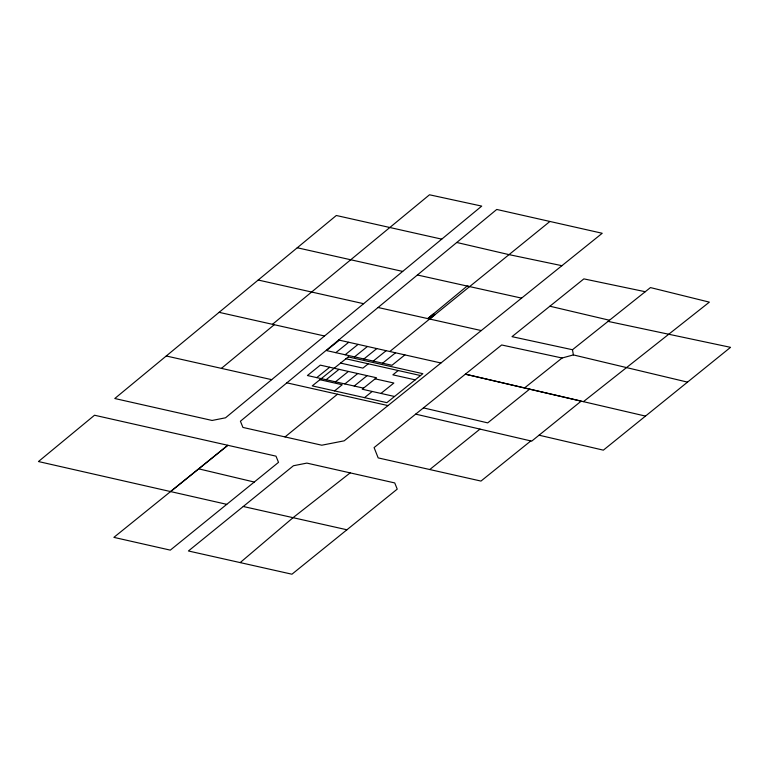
<?xml version="1.0" encoding="UTF-8"?>
<svg xmlns="http://www.w3.org/2000/svg" width="769" height="769" viewBox="0 0 769 769"><rect width="100%" height="100%" fill="white"/><g stroke="black" fill="none" stroke-linecap="round" stroke-linejoin="round"><path stroke-width="1.15" d="M240.178 562.6L293.45 517.354L350.193 472.877M272.476 324.316L429.496 194.788L481.73 206.102L225.528 417.798L212.1 420.46L114.783 398.515L336.322 215.493L441.742 239.149M221.405 368.38L274.254 324.72M338.696 340.013L240.418 421.229L242.927 427.429L321.778 445.213L344.176 440.829L602.223 233.267L496.745 209.456L338.696 340.013L440.945 362.997M389.825 351.51L435.043 314.588L433.12 314.165L427.766 318.606L467.148 286.049L521.603 298.132M429.631 319.029L549.912 221.472M285.039 436.917L337.456 394.228M254.26 482.048L278.513 462.352L275.994 456.152L94.52 415.231L38.45 461.544L226.759 504.339L254.26 482.048L198.71 468.84L113.879 537.368L170.314 550.133L226.759 504.339M243.254 506.492L293.45 465.735L306.86 463.101L394.737 482.932L397.227 489.122L291.941 574.212L188.415 550.979L243.254 506.492L346.915 529.774M198.71 468.84L227.835 445.289L170.555 491.564M539.059 435.196L603.357 450.153L730.55 347.338L608.039 321.384L650.449 287.577L709.364 302.14L583.431 401.658M429.775 469.532L479.991 429.102M530.812 440.935L480.971 481.077L378.175 457.901L374.09 447.587L501.667 344.973L562.091 358.008L573.395 354.913L687.534 382.135M339.369 340.167L326.46 350.558L391.979 365.285L404.888 354.894M335.813 352.663L348.732 342.272M316.77 377.627L329.68 367.236M345.175 354.769L358.094 344.377M326.133 379.732L339.042 369.341M354.538 356.874L367.447 346.483M335.486 381.828L348.405 371.446M363.9 358.969L376.81 348.588M334.573 390.902L342.243 384.731L319.914 379.713M368.264 363.804L362.91 368.111L340.571 363.093M344.848 383.933L357.758 373.542M373.253 361.074L386.173 350.683M354.211 386.038L367.121 375.647M382.616 363.179L395.535 352.788M364.525 397.64L372.196 391.469M398.217 370.533L392.863 374.839L415.193 379.857M380.943 393.43L393.863 383.039L375.137 378.838M549.893 306.216L512 336.659L572.472 349.732L609.49 320.25L549.893 306.216L583.873 278.878L645.258 291.72M415.664 414.126L531.706 441.137L581.201 401.13L529.62 389.152L487.719 422.883L423.431 407.887M524.535 387.951L562.091 358.008M561.937 265.69L508.626 254.539L456.767 242.475M417.404 274.994L469.388 286.549M378.079 307.504L481.279 330.564M297.257 247.762L402.677 271.419M258.192 280.031L363.612 303.697M219.107 312.339L324.528 335.995M345.925 358.777L420.547 375.551M363.574 388.143L307.408 375.522L320.317 365.131L376.483 377.752L362.228 389.22L394.535 396.487M286.885 382.847L388.009 405.59M166.258 355.989L271.678 379.655M645.499 416.096L465.36 374.176L529.62 389.152M572.472 349.732L573.395 354.913M348.242 356.922L312.243 385.884L386.865 402.658L422.863 373.686L348.242 356.922"/></g></svg>
